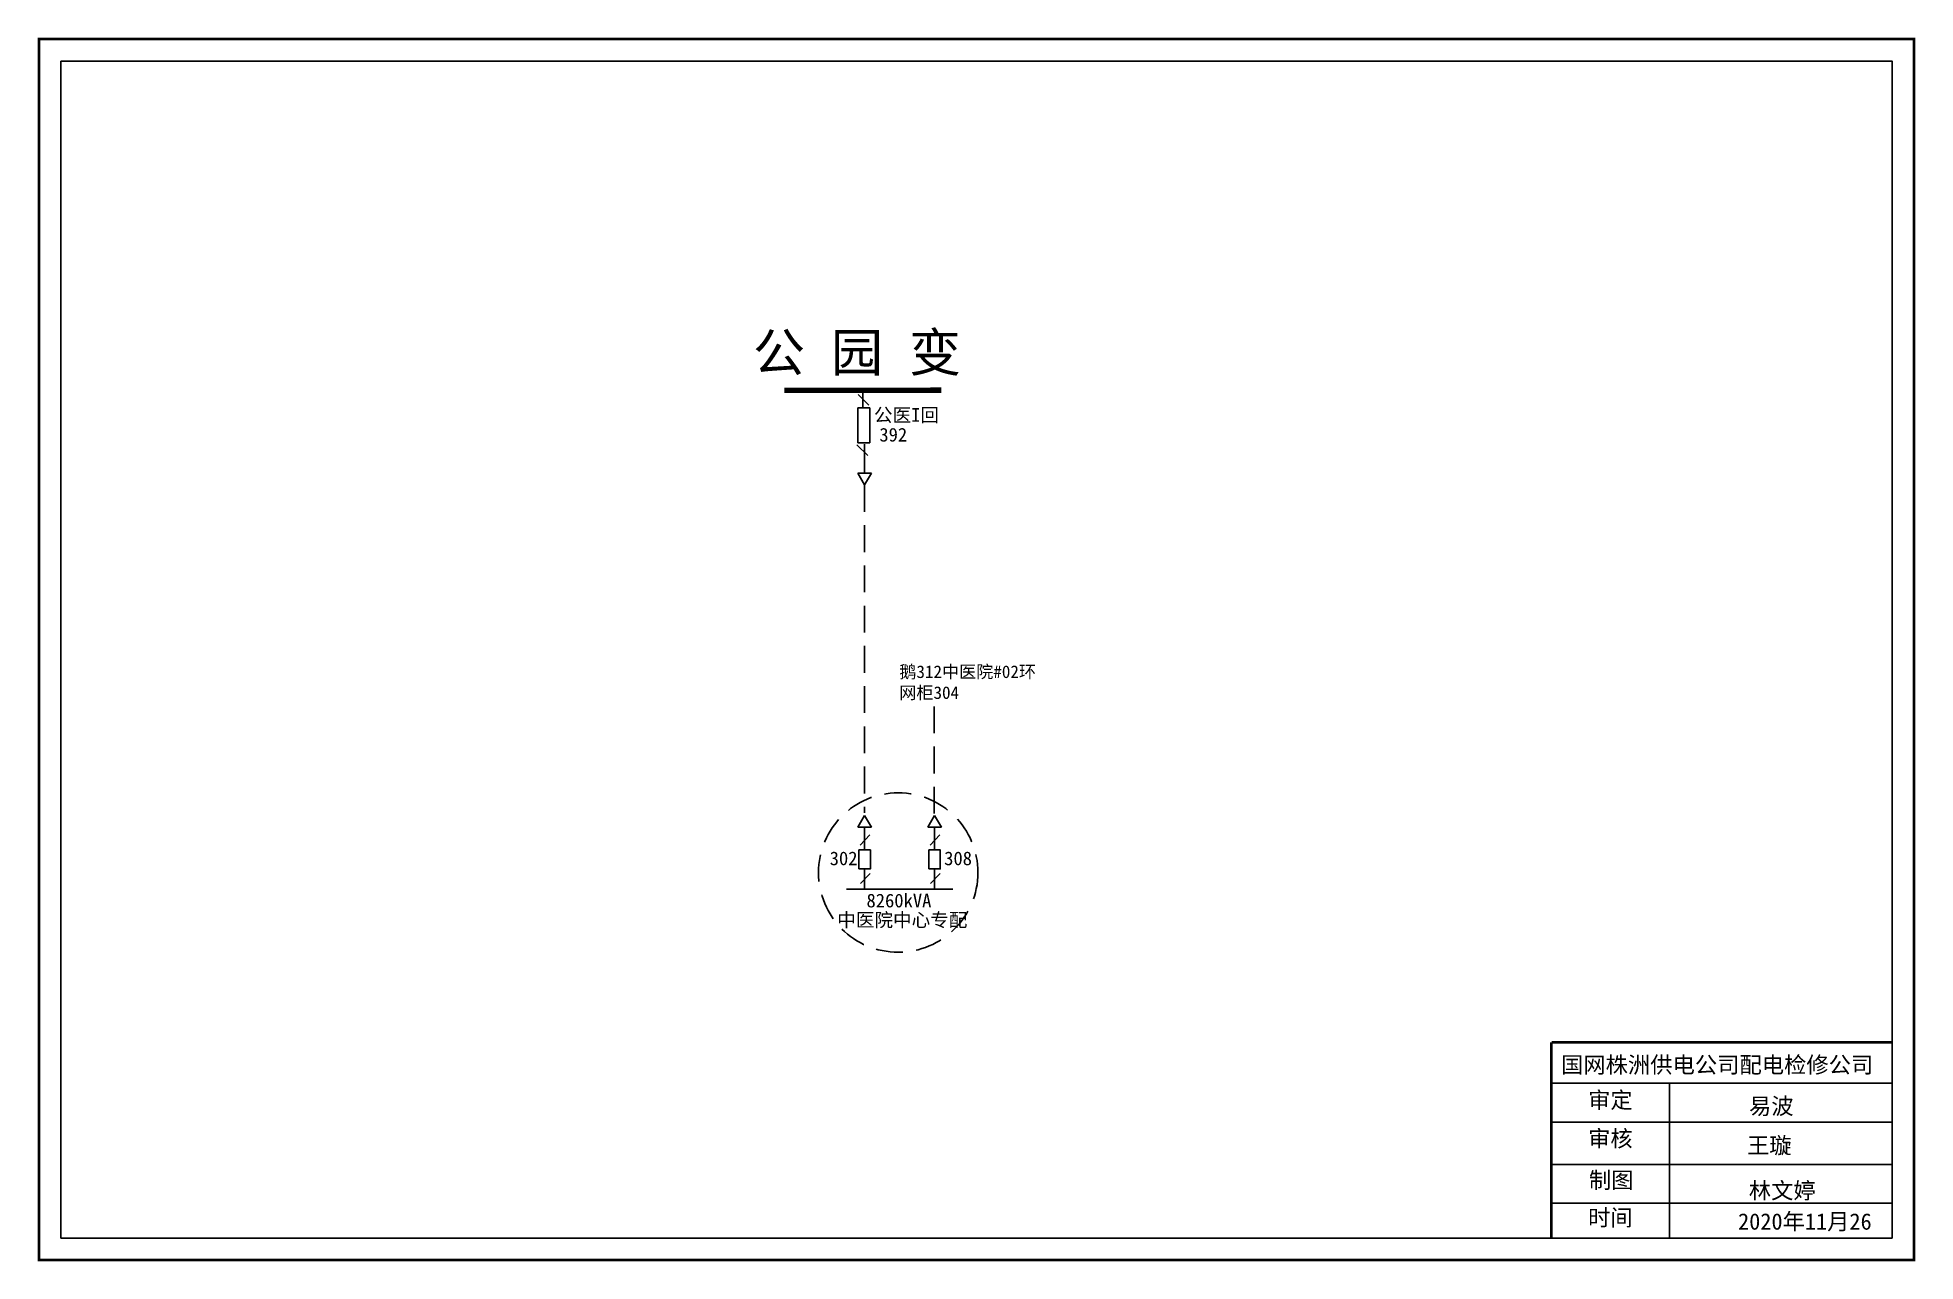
# Model space of a CAD drawing. Extents: x 0 to 344, y 0 to 224.
import ezdxf

# ---------------------------------------------------------------- set-up
doc = ezdxf.new("R2010")
doc.units = 0
doc.header["$LTSCALE"] = 0.774411
doc.header["$MEASUREMENT"] = 0
doc.linetypes.add('ACAD_ISO02W100', pattern=[15, 12, -3])
doc.linetypes.add('DASHED2', pattern=[9.525, 6.35, -3.175])
doc.layers.get('0').update_dxf_attribs({"linetype": 'CONTINUOUS'})
doc.layers.add('Layer2', color=1, linetype='CONTINUOUS')
doc.styles.get("Standard").update_dxf_attribs({"font": 'simkai_0.ttf', "height": 2.5})
doc.styles.add('字体', font='simkai_0.ttf', dxfattribs={"height": 2.5})

msp = doc.modelspace()

# ---------------------------------------------------------------- linework, layer by layer
at = {"linetype": 'Continuous'}
for p, q in [((152.18, 157.03), (150.2, 159)), ((151.96, 147.79), (149.98, 149.77)), ((277.4, 32.65), (339.77, 32.65)), ((299.05, 32.64), (299.05, 4.31)), ((277.4, 25.54), (339.77, 25.54)), ((277.4, 17.79), (339.77, 17.79)), ((277.4, 10.69), (339.77, 10.69))]:
    msp.add_line(p, q, dxfattribs=at)
at = {"linetype": 'ACAD_ISO02W100'}
msp.add_line((151.04, 156.53), (151.04, 159.62), dxfattribs=at)
for p, q in [((151.37, 149.87), (151.37, 144.51)), ((150.16, 144.57), (152.64, 144.56)), ((151.39, 142.41), (150.16, 144.57)), ((152.64, 144.56), (151.39, 142.41)), ((150.16, 79.61), (151.4, 81.76)), ((152.65, 79.61), (150.16, 79.61)), ((151.4, 81.76), (152.65, 79.61)), ((151.4, 79.61), (151.4, 77.87)), ((151.4, 79.61), (151.4, 76.16)), ((162.99, 79.61), (164.23, 81.76)), ((165.47, 79.61), (162.99, 79.61)), ((164.23, 81.76), (165.47, 79.61)), ((164.23, 79.61), (164.23, 76.16)), ((164.23, 79.61), (164.23, 78.21)), ((150.59, 76.33), (152.37, 78.21)), ((151.4, 75.47), (151.4, 76.2)), ((151.4, 76.2), (151.4, 75.39)), ((163.41, 76.33), (165.19, 78.21)), ((164.23, 75.47), (164.23, 76.2)), ((164.23, 76.2), (164.23, 75.47)), ((150.65, 69.28), (152.42, 71.16)), ((151.4, 71.92), (151.4, 68.29)), ((163.47, 69.28), (165.24, 71.16)), ((164.23, 72.01), (164.23, 68.29)), ((167.55, 68.29), (148.08, 68.29))]:
    msp.add_line(p, q)
at = {"linetype": 'DASHED2'}
msp.add_line((151.37, 142.38), (151.37, 82.27), dxfattribs=at)
at = {"color": 7, "linetype": 'DASHED2'}
msp.add_line((164.17, 101.78), (164.17, 82.15), dxfattribs=at)
at = {"linetype": 'Continuous', "const_width": 0.5}
msp.add_lwpolyline([(-0.07, 224.2), (343.91, 224.2), (343.91, 0.23), (-0.07, 0.23)], close=True, dxfattribs=at)
at = {"linetype": 'Continuous'}
msp.add_lwpolyline([(3.98, 220.15), (339.86, 220.15), (339.86, 4.28), (3.98, 4.28)], close=True, dxfattribs=at)
for points, const_width in [([(165.49, 159.77), (136.67, 159.75)], 1), ([(277.37, 40.15), (277.37, 4.42)], 0.5), ([(277.4, 40.15), (339.77, 40.15)], 0.5)]:
    msp.add_lwpolyline(points, dxfattribs=dict(at, const_width=const_width))
at = {"linetype": 'ACAD_ISO02W100'}
msp.add_lwpolyline([(152.37, 150.13), (150.16, 150.13), (150.16, 156.53), (152.37, 156.53)], close=True, dxfattribs=at)
for points in [[(150.35, 71.97), (152.45, 71.97), (152.45, 75.47), (150.35, 75.47)], [(163.18, 71.97), (165.28, 71.97), (165.28, 75.47), (163.18, 75.47)]]:
    msp.add_lwpolyline(points, close=True)
at = {"color": 1, "linetype": 'DASHED2'}
msp.add_circle((157.56, 71.31), 14.62, dxfattribs=at)

# ---------------------------------------------------------------- texts
at = {"color": 1}
msp.add_text('8260kVA', height=2.5, dxfattribs=at).set_placement((151.74, 64.92))
msp.add_text('中医院中心专配', height=2.5).set_placement((146.38, 61.37))
at = {"linetype": 'Continuous', "attachment_point": 1, "style": '字体'}
for s, insert, char_height, width in [('公 园 变', (130.91, 170.22), 7, 70.6481), ('公医I回', (153.11, 156.48), 2.5, 31.1905), ('国网株洲供电公司配电检修公司', (279.14, 37.55), 3, 82.0179), ('审定', (284.1, 31.09), 3, 23.4615), ('易波', (313.62, 29.98), 3, 23.4615), ('审核', (284.1, 24.02), 3, 23.4615), ('王璇', (313.26, 22.77), 3, 33.0539), ('制图', (284.26, 16.4), 3, 23.4615), ('林文婷', (313.58, 14.48), 3, 60.45), ('时间', (284.1, 9.52), 3, 23.4615), ('2020年11月26', (311.62, 8.81), 3, 27.2667)]:
    msp.add_mtext(s, dxfattribs=dict(at, insert=insert, char_height=char_height, width=width))
at = {"linetype": 'Continuous', "insert": (154.1, 152.86), "char_height": 2.5, "width": 5.6554, "attachment_point": 1}
msp.add_mtext('392', dxfattribs=at)
at = {"insert": (157.76, 109.29), "char_height": 2.3, "width": 25.8878, "attachment_point": 1}
msp.add_mtext('鹅312中医院#02环网柜304', dxfattribs=at)
at = {"layer": 'Layer2', "color": 7, "linetype": 'Continuous', "char_height": 2.5, "attachment_point": 1}
for s, insert, width in [('302', (144.99, 75.16), 5.4001), ('308', (165.99, 75.16), 3.6015)]:
    msp.add_mtext(s, dxfattribs=dict(at, insert=insert, width=width))

doc.saveas('drawing.dxf')
